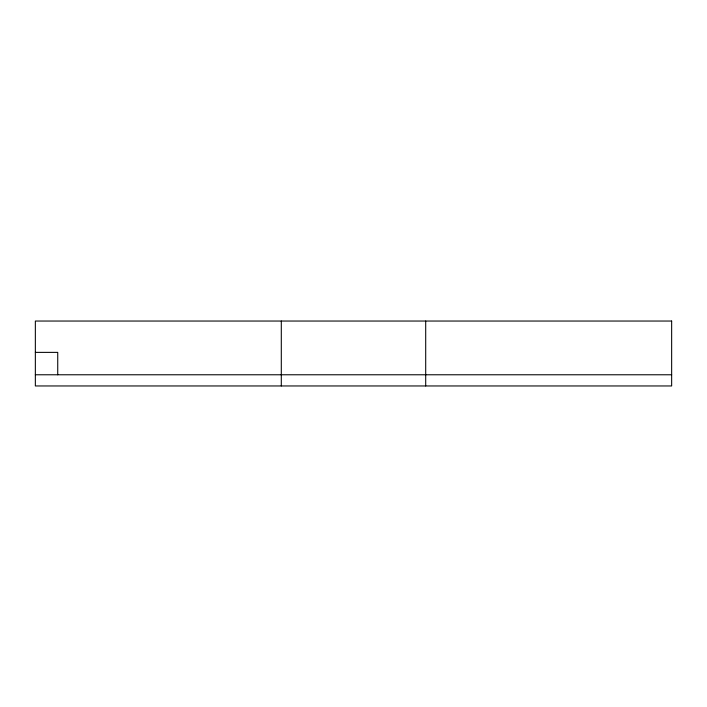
<?xml version="1.0" encoding="UTF-8"?>
<svg xmlns="http://www.w3.org/2000/svg" width="707" height="707" viewBox="0 0 707 707"><rect width="100%" height="100%" fill="white"/><g stroke="black" fill="none" stroke-linecap="round" stroke-linejoin="round"><path stroke-width="1.06" d="M35.35 352.378L57.735 352.378L57.735 374.772M35.35 374.772L671.65 374.772M425.702 321.04L425.702 385.96M281.298 321.04L281.298 385.96M671.65 321.04L35.35 321.04L35.35 385.96L671.65 385.96L671.65 321.04"/></g></svg>
